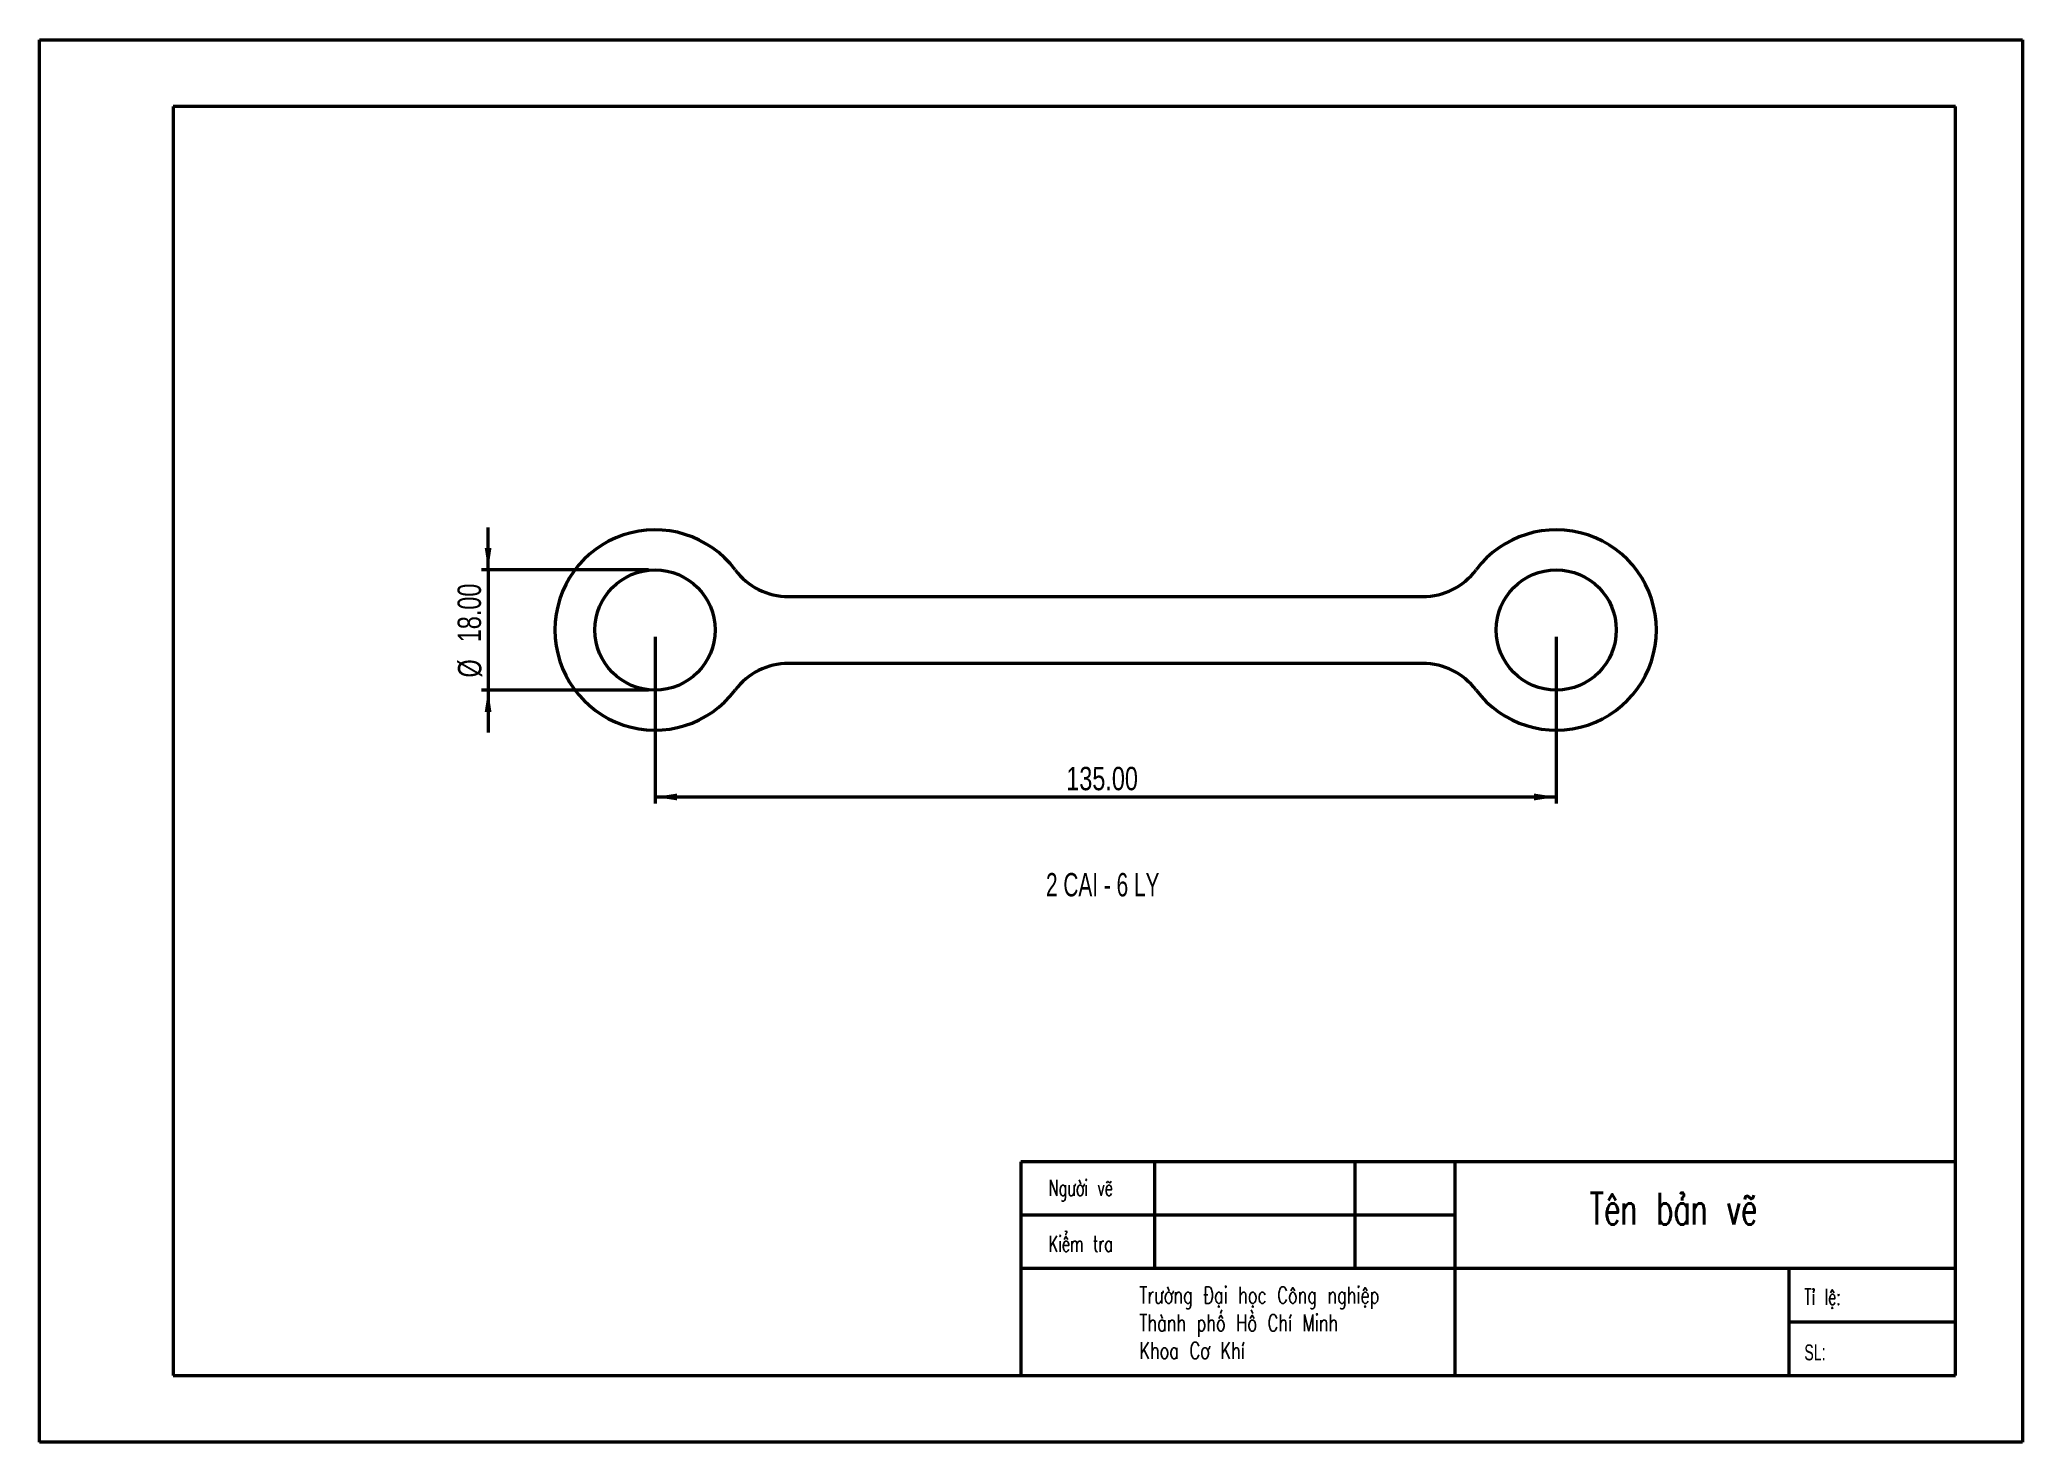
# Model space of a CAD drawing. Header units: millimetres. Extents: x 0 to 297, y 0 to 210.
import ezdxf

# ---------------------------------------------------------------- set-up
doc = ezdxf.new("R2010")
doc.units = ezdxf.units.MM
doc.layers.add('SLD-0', color=179, linetype='Continuous', lineweight=50)
doc.styles.add('SLDTEXTSTYLE0', font='TXT', dxfattribs={"width": 0.666667})
doc.styles.add('SLDTEXTSTYLE1', font='TXT', dxfattribs={"width": 0.663, "bigfont": 'bigfont'})
doc.styles.add('SLDTEXTSTYLE2', font='TXT', dxfattribs={"width": 0.710611, "bigfont": 'bigfont'})
doc.styles.add('SLDTEXTSTYLE3', font='TXT', dxfattribs={"width": 0.663})
doc.styles.add('SLDTEXTSTYLE4', font='TXT', dxfattribs={"width": 0.75})
doc.dimstyles.new('SLDDIMSTYLE0', dxfattribs={"dimtxt": 3.5, "dimasz": 3.302, "dimexe": 0, "dimexo": 0.0625, "dimgap": 0.875, "dimtad": 1, "dimrnd": 1e-09, "dimzin": 4, "dimdsep": 46, "dimtxsty": 'SLDTEXTSTYLE4', "dimsah": 1, "dimcen": 0.09, "dimadec": 0, "dimazin": 1, "dimtfac": 1, "dimtmove": 0, "dimatfit": 0, "dimfxl": 0, "dimfrac": 2, "dimtolj": 1, "dimtzin": 12, "dimarcsym": 0})
doc.dimstyles.new('SLDDIMSTYLE1', dxfattribs={"dimtxt": 3.5, "dimasz": 3.302, "dimexe": 0, "dimexo": 0.0625, "dimgap": 0.875, "dimtad": 1, "dimrnd": 1e-09, "dimzin": 4, "dimdsep": 46, "dimtxsty": 'SLDTEXTSTYLE4', "dimsah": 1, "dimcen": 0.09, "dimadec": 0, "dimazin": 1, "dimtfac": 1, "dimtofl": 0, "dimtmove": 0, "dimatfit": 3, "dimfxl": 0, "dimfrac": 2, "dimtolj": 1, "dimtzin": 12, "dimarcsym": 0})

# ---------------------------------------------------------------- blocks, each defined once
blk = doc.blocks.new('_D')
at = {"layer": 'SLD-0'}
for p, q in [((67.18, 130.62), (67.18, 136.97)), ((91.18, 130.62), (66.18, 130.62)), ((67.18, 130.62), (67.18, 112.62)), ((91.18, 112.62), (66.18, 112.62)), ((67.18, 112.62), (67.18, 106.27))]:
    blk.add_line(p, q, dxfattribs=at)
for points in [[(67.18, 130.62), (67.68, 133.92), (66.67, 133.92)], [(67.18, 112.62), (66.67, 109.32), (67.68, 109.32)]]:
    blk.add_solid(points, dxfattribs=at)
at = {"layer": 'SLD-0', "char_height": 3.5, "attachment_point": 1, "rotation": 90, "style": 'SLDTEXTSTYLE4'}
for s, insert in [('18.00', (62.61, 119.78)), ('%%c', (62.66, 114.5))]:
    blk.add_mtext(s, dxfattribs=dict(at, insert=insert))
blk = doc.blocks.new('_D_1')
at = {"layer": 'SLD-0'}
for p, q in [((92.18, 120.62), (92.18, 95.62)), ((227.18, 120.62), (227.18, 95.62)), ((92.18, 96.62), (227.18, 96.62))]:
    blk.add_line(p, q, dxfattribs=at)
for points in [[(92.18, 96.62), (95.48, 96.11), (95.48, 97.13)], [(227.18, 96.62), (223.87, 97.13), (223.87, 96.11)]]:
    blk.add_solid(points, dxfattribs=at)
at = {"layer": 'SLD-0', "insert": (153.78, 101.13), "char_height": 3.5, "attachment_point": 1, "style": 'SLDTEXTSTYLE4'}
blk.add_mtext('135.00', dxfattribs=at)

msp = doc.modelspace()

# ---------------------------------------------------------------- linework, layer by layer
at = {"color": 7, "linetype": 'Continuous', "lineweight": 50}
for p, q in [((112.176, 126.622), (207.176, 126.622)), ((207.176, 116.622), (112.176, 116.622))]:
    msp.add_line(p, q, dxfattribs=at)
for centre in [(92.176, 121.622), (227.176, 121.622)]:
    msp.add_circle(centre, 9, dxfattribs=at)
for centre, radius, start, end in [((92.176, 121.622), 15, 36.8699, 323.1301), ((227.176, 121.622), 15, 216.8699, 143.1301), ((112.176, 136.622), 10, 216.8699, 270), ((207.176, 136.622), 10, 270, 323.1301), ((112.176, 106.622), 10, 90, 143.1301), ((207.176, 106.622), 10, 36.8699, 90)]:
    msp.add_arc(centre, radius, start, end, dxfattribs=at)
at = {"layer": 'SLD-0'}
for p, q in [((-0.001, 210), (296.999, 210)), ((-0.001, 0), (-0.001, 210)), ((296.999, 210), (296.999, 0)), ((19.999, 200), (19.999, 10)), ((286.999, 200), (19.999, 200)), ((286.999, 10), (286.999, 200)), ((146.999, 42), (146.999, 10)), ((286.999, 42), (146.999, 42)), ((166.999, 42), (166.999, 26)), ((196.999, 42), (196.999, 26)), ((211.999, 42), (211.999, 10)), ((211.999, 34), (146.999, 34)), ((286.999, 26), (146.999, 26)), ((261.999, 26), (261.999, 10)), ((286.999, 18), (261.999, 18)), ((19.999, 10), (286.999, 10)), ((296.999, 0), (-0.001, 0))]:
    msp.add_line(p, q, dxfattribs=at)

# ---------------------------------------------------------------- texts
at = {"layer": 'SLD-0', "attachment_point": 1}
for s, insert, char_height, style in [('2 CAI - 6 LY', (150.743, 85.239), 3.5, 'SLDTEXTSTYLE0'), ('Người vẽ', (151.17, 39.29), 2.3813, 'SLDTEXTSTYLE1'), ('Tên bản vẽ', (232.185, 37.356), 4.7625, 'SLDTEXTSTYLE1'), ('Kiểm tra', (151.17, 30.924), 2.3813, 'SLDTEXTSTYLE1'), ('Trường Đại học Công nghiệp', (164.733, 23.295), 2.5, 'SLDTEXTSTYLE2'), ('Tỉ lệ:', (264.344, 22.959), 2.3813, 'SLDTEXTSTYLE1'), ('Thành phố Hồ Chí Minh', (164.733, 19.145), 2.5, 'SLDTEXTSTYLE2'), ('Khoa Cơ Khí', (164.733, 14.995), 2.5, 'SLDTEXTSTYLE2'), ('SL:', (264.344, 14.659), 2.3813, 'SLDTEXTSTYLE3')]:
    msp.add_mtext(s, dxfattribs=dict(at, insert=insert, char_height=char_height, style=style))

# ---------------------------------------------------------------- dimensions: what is measured, and where the dimension line sits
at = {"layer": 'SLD-0'}
dim = msp.add_linear_dim(base=(67.176, 112.622), p1=(92.176, 130.622), p2=(92.176, 112.622), angle=90, text='%%c<>', dimstyle='SLDDIMSTYLE0', dxfattribs=at)
dim.commit()
dim.dimension.update_dxf_attribs({"geometry": '_D', "text_midpoint": (67.176, 122.961), "dimtype": 160})
dim = msp.add_linear_dim(base=(227.176, 96.622), p1=(92.176, 121.622), p2=(227.176, 121.622), dimstyle='SLDDIMSTYLE1', dxfattribs=at)
dim.commit()
dim.dimension.update_dxf_attribs({"geometry": '_D_1', "text_midpoint": (160.888, 96.622), "dimtype": 160})

doc.saveas('drawing.dxf')
